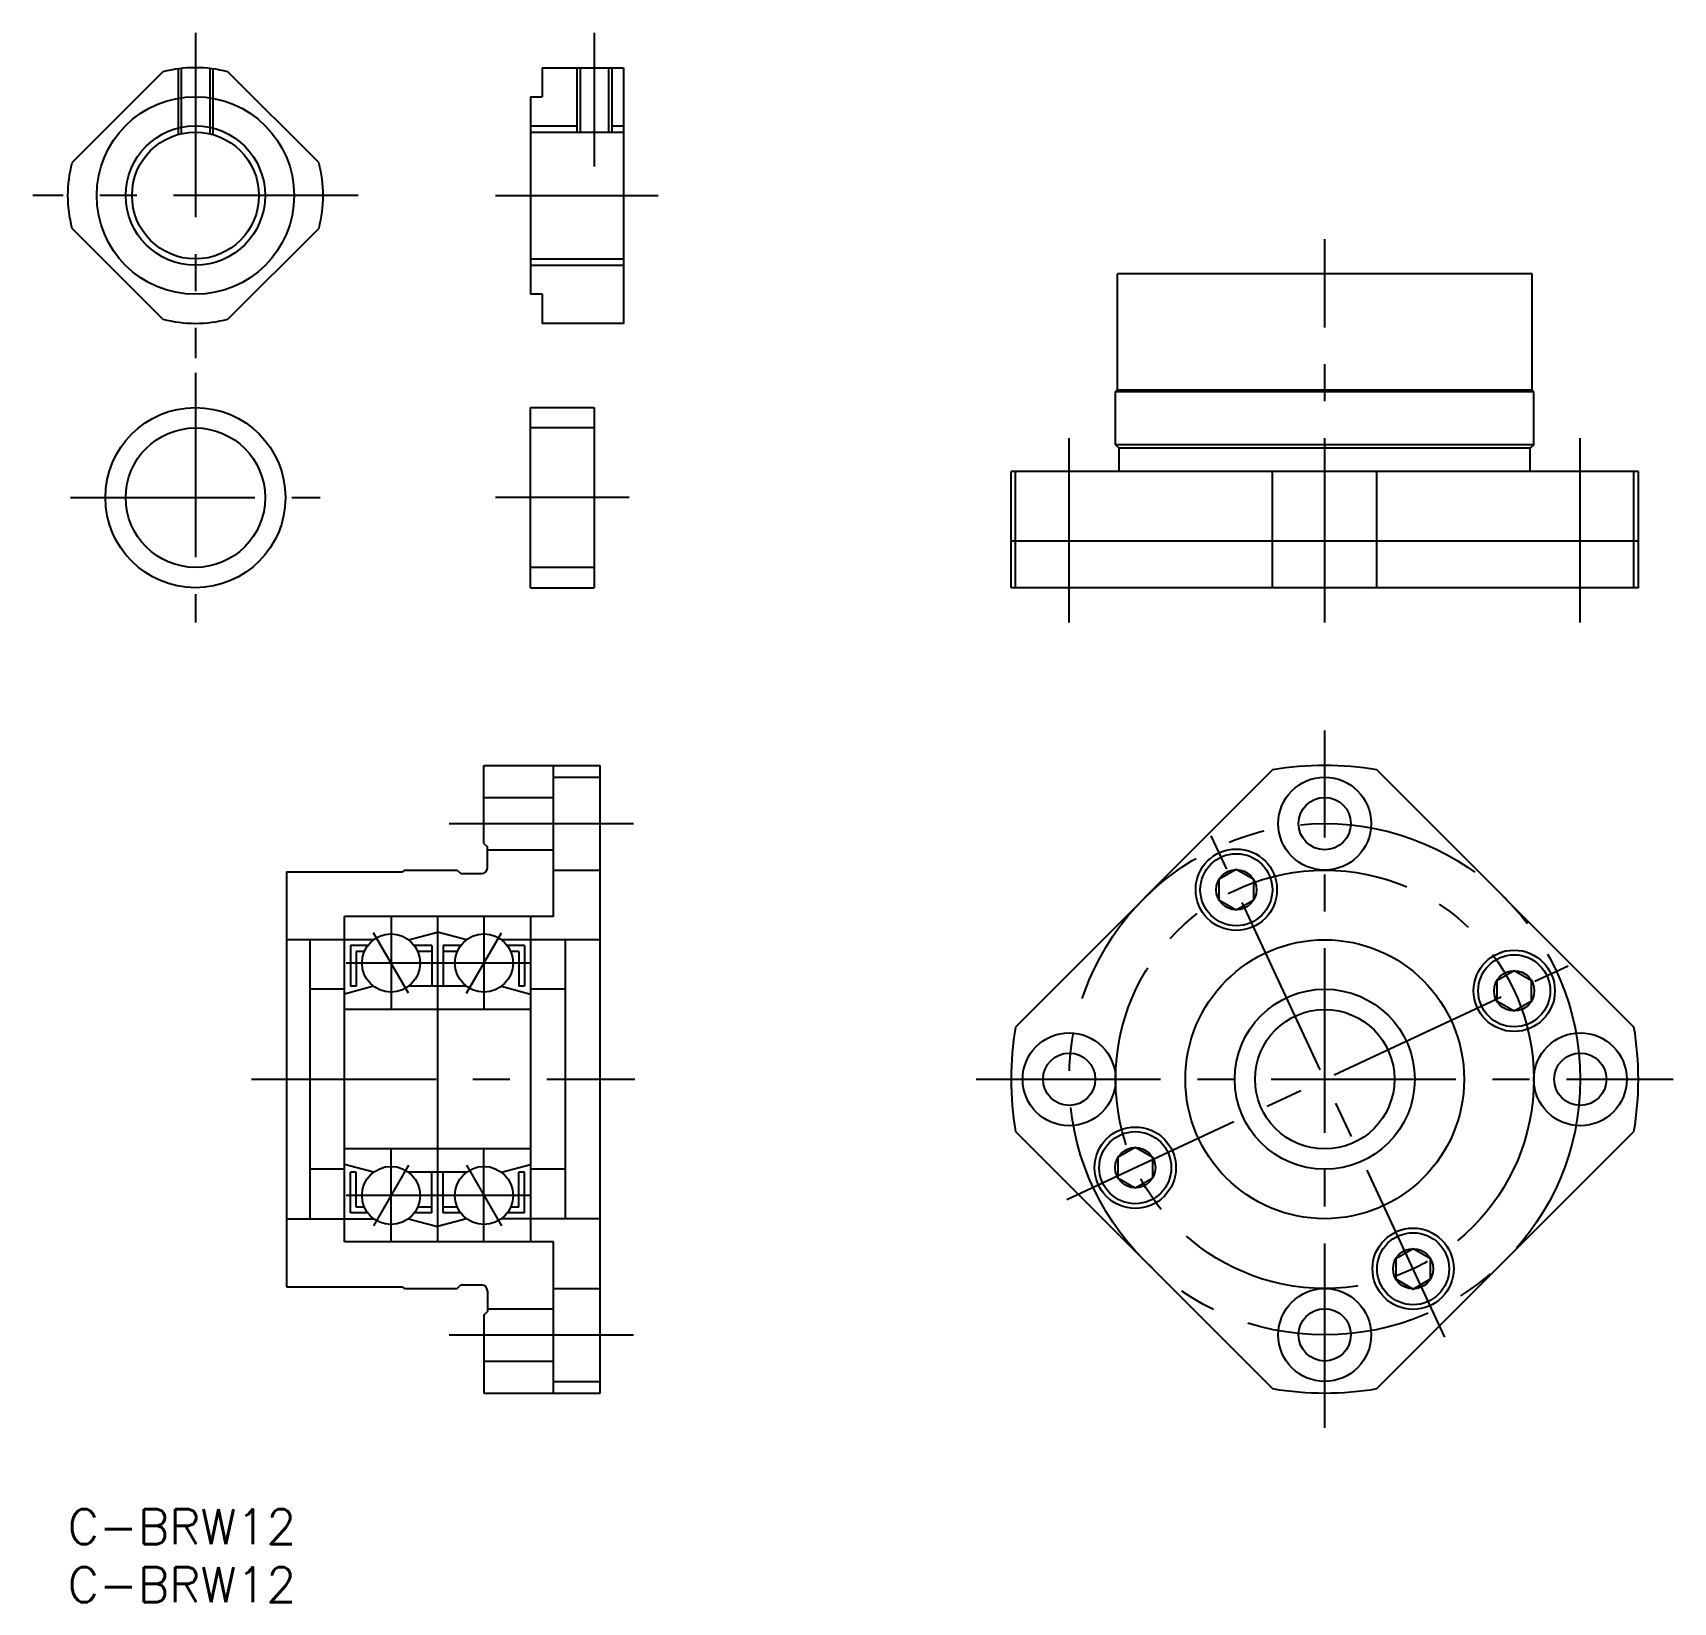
# Model space of a CAD drawing. Extents: x -3 to 138, y -8 to 127.
import ezdxf

# ---------------------------------------------------------------- set-up
doc = ezdxf.new("R2010")
doc.units = 0
doc.header["$LTSCALE"] = 0.5
doc.linetypes.add('CENTER', pattern=[50.8, 31.75, -6.35, 6.35, -6.35])
doc.linetypes.add('DASHED', pattern=[19.05, 12.7, -6.35])
for name, color, linetype in [('MSM_CENTER', 1, 'CENTER'), ('MSM_CONTINUOUS', 7, 'CONTINUOUS'), ('MSM_DASHED', 4, 'DASHED'), ('MSM_NARROW', 5, 'CONTINUOUS'), ('MSM_PART_NUMBER', 7, 'CONTINUOUS')]:
    doc.layers.add(name, color=color, linetype=linetype)
doc.styles.get("Standard").update_dxf_attribs({"font": 'txt.shx', "height": 3, "bigfont": 'bigfont.shx'})

# ---------------------------------------------------------------- blocks, each defined once
blk = doc.blocks.new('*U3')
at = {"layer": 'MSM_PART_NUMBER'}
blk.add_text('C-BRW12', height=3, dxfattribs=at).set_placement((0, -3))
blk = doc.blocks.new('*U4')
at = {"layer": 'MSM_PART_NUMBER'}
blk.add_text('C-BRW12', height=3, dxfattribs=at).set_placement((0, -8))

msp = doc.modelspace()

# ---------------------------------------------------------------- linework, layer by layer
at = {"layer": 'MSM_CENTER'}
for p, q in [((11, 127.05), (11, 99.05)), ((45.34, 127.05), (45.34, 115.55)), ((25, 113.05), (-3, 113.05)), ((36.84, 113.05), (50.84, 113.05)), ((108.22, 76.3), (108.22, 109.3)), ((11, 97.8), (11, 76.3)), ((86.22, 76.3), (86.22, 92.3)), ((130.22, 76.3), (130.22, 92.3)), ((0.25, 87.05), (21.75, 87.05)), ((48.34, 87.05), (36.84, 87.05)), ((108.22, 7), (108.22, 67)), ((32.84, 59), (48.84, 59)), ((118.57, 14.8), (97.86, 59.2)), ((27.84, 51), (27.84, 43)), ((35.84, 51), (35.84, 43)), ((29.34, 44.4), (26.34, 49.6)), ((34.34, 44.4), (37.34, 49.6)), ((39.84, 47), (23.84, 47)), ((86.01, 26.65), (130.42, 47.35)), ((15.84, 37), (48.84, 37)), ((78.22, 37), (138.22, 37)), ((27.84, 23), (27.84, 31)), ((35.84, 23), (35.84, 31)), ((29.34, 29.6), (26.34, 24.4)), ((34.34, 29.6), (37.34, 24.4)), ((39.84, 27), (23.84, 27)), ((32.84, 15), (48.84, 15))]:
    msp.add_line(p, q, dxfattribs=at)
for radius in [22, 18]:
    msp.add_circle((108.22, 37), radius, dxfattribs=at)
at = {"layer": 'MSM_CONTINUOUS'}
for p, q in [((8.2, 123.69), (0.36, 115.85)), ((21.64, 115.85), (13.8, 123.69)), ((40.84, 124.05), (40.84, 121.55)), ((40.84, 124.05), (47.84, 124.05)), ((44.11, 124.05), (44.11, 118.51)), ((46.57, 124.05), (46.57, 118.51)), ((47.84, 124.05), (47.84, 102.05)), ((39.84, 121.55), (39.84, 104.55)), ((39.84, 121.55), (40.84, 121.55)), ((39.84, 118.51), (47.84, 118.51)), ((0.36, 110.25), (8.2, 102.41)), ((13.8, 102.41), (21.64, 110.25)), ((39.84, 107.59), (47.84, 107.59)), ((17.72, 106.33), (17.72, 106.33)), ((126.07, 106.3), (90.37, 106.3)), ((90.37, 96.3), (90.37, 106.3)), ((126.07, 96.3), (126.07, 106.3)), ((40.84, 104.55), (39.84, 104.55)), ((40.84, 104.55), (40.84, 102.05)), ((15.76, 104.37), (15.76, 104.37)), ((47.84, 102.05), (40.84, 102.05)), ((90.22, 96.15), (90.37, 96.3)), ((90.22, 91.6), (90.22, 96.15)), ((126.22, 96.15), (90.22, 96.15)), ((126.07, 96.3), (90.37, 96.3)), ((126.22, 96.15), (126.07, 96.3)), ((126.22, 91.6), (126.22, 96.15)), ((39.84, 94.8), (45.34, 94.8)), ((39.84, 79.3), (39.84, 94.8)), ((45.34, 94.8), (45.34, 79.3)), ((45.34, 93.05), (39.84, 93.05)), ((126.22, 91.6), (90.22, 91.6)), ((90.22, 91.6), (90.52, 91.3)), ((90.52, 89.3), (90.52, 91.3)), ((125.92, 91.3), (90.52, 91.3)), ((126.22, 91.6), (125.92, 91.3)), ((125.92, 89.3), (125.92, 91.3)), ((81.22, 79.3), (81.22, 89.3)), ((135.22, 89.3), (81.22, 89.3)), ((81.59, 79.3), (81.59, 89.3)), ((103.73, 79.3), (103.73, 89.3)), ((112.71, 79.3), (112.71, 89.3)), ((134.84, 79.3), (134.84, 89.3)), ((135.22, 79.3), (135.22, 89.3)), ((135.22, 83.3), (81.22, 83.3)), ((45.34, 81.05), (39.84, 81.05)), ((39.84, 79.3), (45.34, 79.3)), ((135.22, 79.3), (81.22, 79.3)), ((35.84, 57.3), (35.84, 64)), ((35.84, 64), (45.84, 64)), ((41.84, 51), (41.84, 64)), ((45.84, 10), (45.84, 64)), ((103.73, 63.62), (81.59, 41.49)), ((134.84, 41.49), (112.71, 63.62)), ((41.84, 63), (45.84, 63)), ((35.84, 61.25), (41.84, 61.25)), ((35.84, 57.3), (36.14, 57)), ((36.14, 55.2), (36.14, 57)), ((36.14, 56.75), (41.84, 56.75)), ((18.84, 54.85), (28.84, 54.85)), ((18.84, 54.85), (18.84, 19.15)), ((28.99, 55), (28.84, 54.85)), ((28.99, 55), (33.54, 55)), ((33.54, 55), (33.84, 54.7)), ((33.84, 54.7), (35.64, 54.7)), ((41.84, 55), (45.84, 55)), ((100.61, 55.05), (99.11, 54.18)), ((99.11, 54.18), (99.11, 52.45)), ((102.11, 54.18), (100.61, 55.05)), ((102.11, 52.45), (102.11, 54.18)), ((99.11, 52.45), (100.61, 51.58)), ((100.61, 51.58), (102.11, 52.45)), ((41.84, 51), (23.84, 51)), ((23.84, 23), (23.84, 51)), ((31.84, 51), (31.84, 23)), ((39.84, 51), (39.84, 23)), ((29.34, 49), (31.84, 49.67)), ((34.34, 49), (31.84, 49.67)), ((26.34, 49), (18.84, 49)), ((20.84, 49), (20.84, 25)), ((24.34, 48.5), (24.34, 45)), ((25.84, 48.5), (24.34, 48.5)), ((31.34, 48.5), (29.84, 48.5)), ((31.34, 48.5), (31.34, 45)), ((32.34, 48.5), (32.34, 45)), ((33.84, 48.5), (32.34, 48.5)), ((45.84, 49), (37.34, 49)), ((39.34, 48.5), (37.84, 48.5)), ((39.34, 48.5), (39.34, 45)), ((42.84, 49), (42.84, 25)), ((24.84, 48), (24.84, 45)), ((25.55, 48), (24.84, 48)), ((31.34, 48), (30.13, 48)), ((33.55, 48), (32.34, 48)), ((38.84, 48), (38.13, 48)), ((38.84, 48), (38.84, 45)), ((124.53, 46.34), (123.03, 45.47)), ((123.03, 45.47), (123.03, 43.74)), ((126.03, 45.47), (124.53, 46.34)), ((126.03, 43.74), (126.03, 45.47)), ((23.84, 44.75), (20.84, 44.75)), ((26.34, 45), (23.84, 44.33)), ((24.84, 45), (24.34, 45)), ((34.34, 45), (29.34, 45)), ((37.34, 45), (39.84, 44.33)), ((39.34, 45), (38.84, 45)), ((42.84, 44.75), (39.84, 44.75)), ((39.84, 43), (23.84, 43)), ((123.03, 43.74), (124.53, 42.88)), ((124.53, 42.88), (126.03, 43.74)), ((81.59, 32.51), (103.73, 10.38)), ((112.71, 10.38), (134.84, 32.51)), ((91.91, 31.12), (90.41, 30.26)), ((93.41, 30.26), (91.91, 31.12)), ((39.84, 31), (23.84, 31)), ((26.34, 29), (23.84, 29.67)), ((37.34, 29), (39.84, 29.67)), ((90.41, 30.26), (90.41, 28.53)), ((93.41, 28.53), (93.41, 30.26)), ((23.84, 29.25), (20.84, 29.25)), ((24.34, 25.5), (24.34, 29)), ((24.84, 29), (24.34, 29)), ((24.84, 26), (24.84, 29)), ((34.34, 29), (29.34, 29)), ((31.34, 25.5), (31.34, 29)), ((32.34, 25.5), (32.34, 29)), ((38.84, 26), (38.84, 29)), ((39.34, 29), (38.84, 29)), ((39.34, 25.5), (39.34, 29)), ((42.84, 29.25), (39.84, 29.25)), ((90.41, 28.53), (91.91, 27.66)), ((91.91, 27.66), (93.41, 28.53)), ((25.84, 25.5), (24.34, 25.5)), ((25.55, 26), (24.84, 26)), ((31.34, 25.5), (29.84, 25.5)), ((31.34, 26), (30.13, 26)), ((33.55, 26), (32.34, 26)), ((33.84, 25.5), (32.34, 25.5)), ((39.34, 25.5), (37.84, 25.5)), ((38.84, 26), (38.13, 26)), ((18.84, 25), (26.34, 25)), ((29.34, 25), (31.84, 24.33)), ((34.34, 25), (31.84, 24.33)), ((45.84, 25), (37.34, 25)), ((41.84, 23), (23.84, 23)), ((41.84, 10), (41.84, 23)), ((115.83, 22.42), (114.33, 21.55)), ((114.33, 21.55), (114.33, 19.82)), ((117.33, 21.55), (115.83, 22.42)), ((117.33, 19.82), (117.33, 21.55)), ((114.33, 19.82), (115.83, 18.95)), ((115.83, 18.95), (117.33, 19.82)), ((18.84, 19.15), (28.84, 19.15)), ((28.99, 19), (28.84, 19.15)), ((28.99, 19), (33.54, 19)), ((33.54, 19), (33.84, 19.3)), ((33.84, 19.3), (35.64, 19.3)), ((36.14, 18.8), (36.14, 17)), ((41.84, 19), (45.84, 19)), ((35.84, 16.7), (36.14, 17)), ((35.84, 16.7), (36.14, 17)), ((36.14, 17.25), (41.84, 17.25)), ((35.84, 16.7), (35.84, 10)), ((35.84, 12.75), (41.84, 12.75)), ((35.84, 10), (45.84, 10)), ((41.84, 11), (45.84, 11))]:
    msp.add_line(p, q, dxfattribs=at)
for centre, radius in [((11, 113.05), 8.5), ((11, 113.05), 5.46), ((11, 87.05), 7.75), ((11, 87.05), 6), ((108.22, 59), 4), ((108.22, 59), 2.25), ((100.61, 53.31), 3.5), ((100.61, 53.31), 3.1), ((100.61, 53.31), 1.73), ((27.84, 47), 2.5), ((35.84, 47), 2.5), ((108.22, 37), 12), ((124.53, 44.61), 3.5), ((124.53, 44.61), 3.1), ((124.53, 44.61), 1.73), ((108.22, 37), 7.75), ((108.22, 37), 6), ((86.22, 37), 4), ((130.22, 37), 4), ((86.22, 37), 2.25), ((130.22, 37), 2.25), ((91.91, 29.39), 3.5), ((91.91, 29.39), 3.1), ((91.91, 29.39), 1.73), ((27.84, 27), 2.5), ((35.84, 27), 2.5), ((115.83, 20.69), 3.5), ((115.83, 20.69), 3.1), ((115.83, 20.69), 1.73), ((108.22, 15), 4), ((108.22, 15), 2.25)]:
    msp.add_circle(centre, radius, dxfattribs=at)
for centre, radius, start, end in [((11, 113.05), 11, 75.2726, 104.7274), ((11, 113.05), 11, 165.2726, 194.7274), ((11, 113.05), 11, 345.2726, 14.7274), ((11, 113.05), 11, 255.2726, 284.7274), ((108.22, 37), 27, 80.4309, 99.5691), ((35.64, 55.2), 0.5, 270, 0), ((108.22, 37), 27, 170.4309, 189.5691), ((108.22, 37), 27, 350.4309, 9.5691), ((35.64, 18.8), 0.5, 0, 90), ((108.22, 37), 27, 260.4309, 279.5691)]:
    msp.add_arc(centre, radius, start, end, dxfattribs=at)
at = {"layer": 'MSM_DASHED'}
for p, q in [((9.5, 123.95), (9.5, 118.3)), ((9.77, 123.98), (9.77, 118.37)), ((12.23, 123.98), (12.23, 118.37)), ((12.5, 123.95), (12.5, 118.3))]:
    msp.add_line(p, q, dxfattribs=at)
at = {"layer": 'MSM_NARROW'}
for p, q in [((43.84, 124.05), (43.84, 118.51)), ((46.84, 124.05), (46.84, 118.51)), ((39.84, 119.05), (43.84, 119.05)), ((46.84, 119.05), (47.84, 119.05)), ((46.84, 119.05), (47.84, 119.05)), ((39.84, 107.05), (47.84, 107.05))]:
    msp.add_line(p, q, dxfattribs=at)
msp.add_circle((11, 113.05), 6, dxfattribs=at)

# ---------------------------------------------------------------- block references
at = {"layer": 'MSM_CONTINUOUS'}
for name in ['*U3', '*U4']:
    msp.add_blockref(name, (0, 0), dxfattribs=at)

doc.saveas('drawing.dxf')
